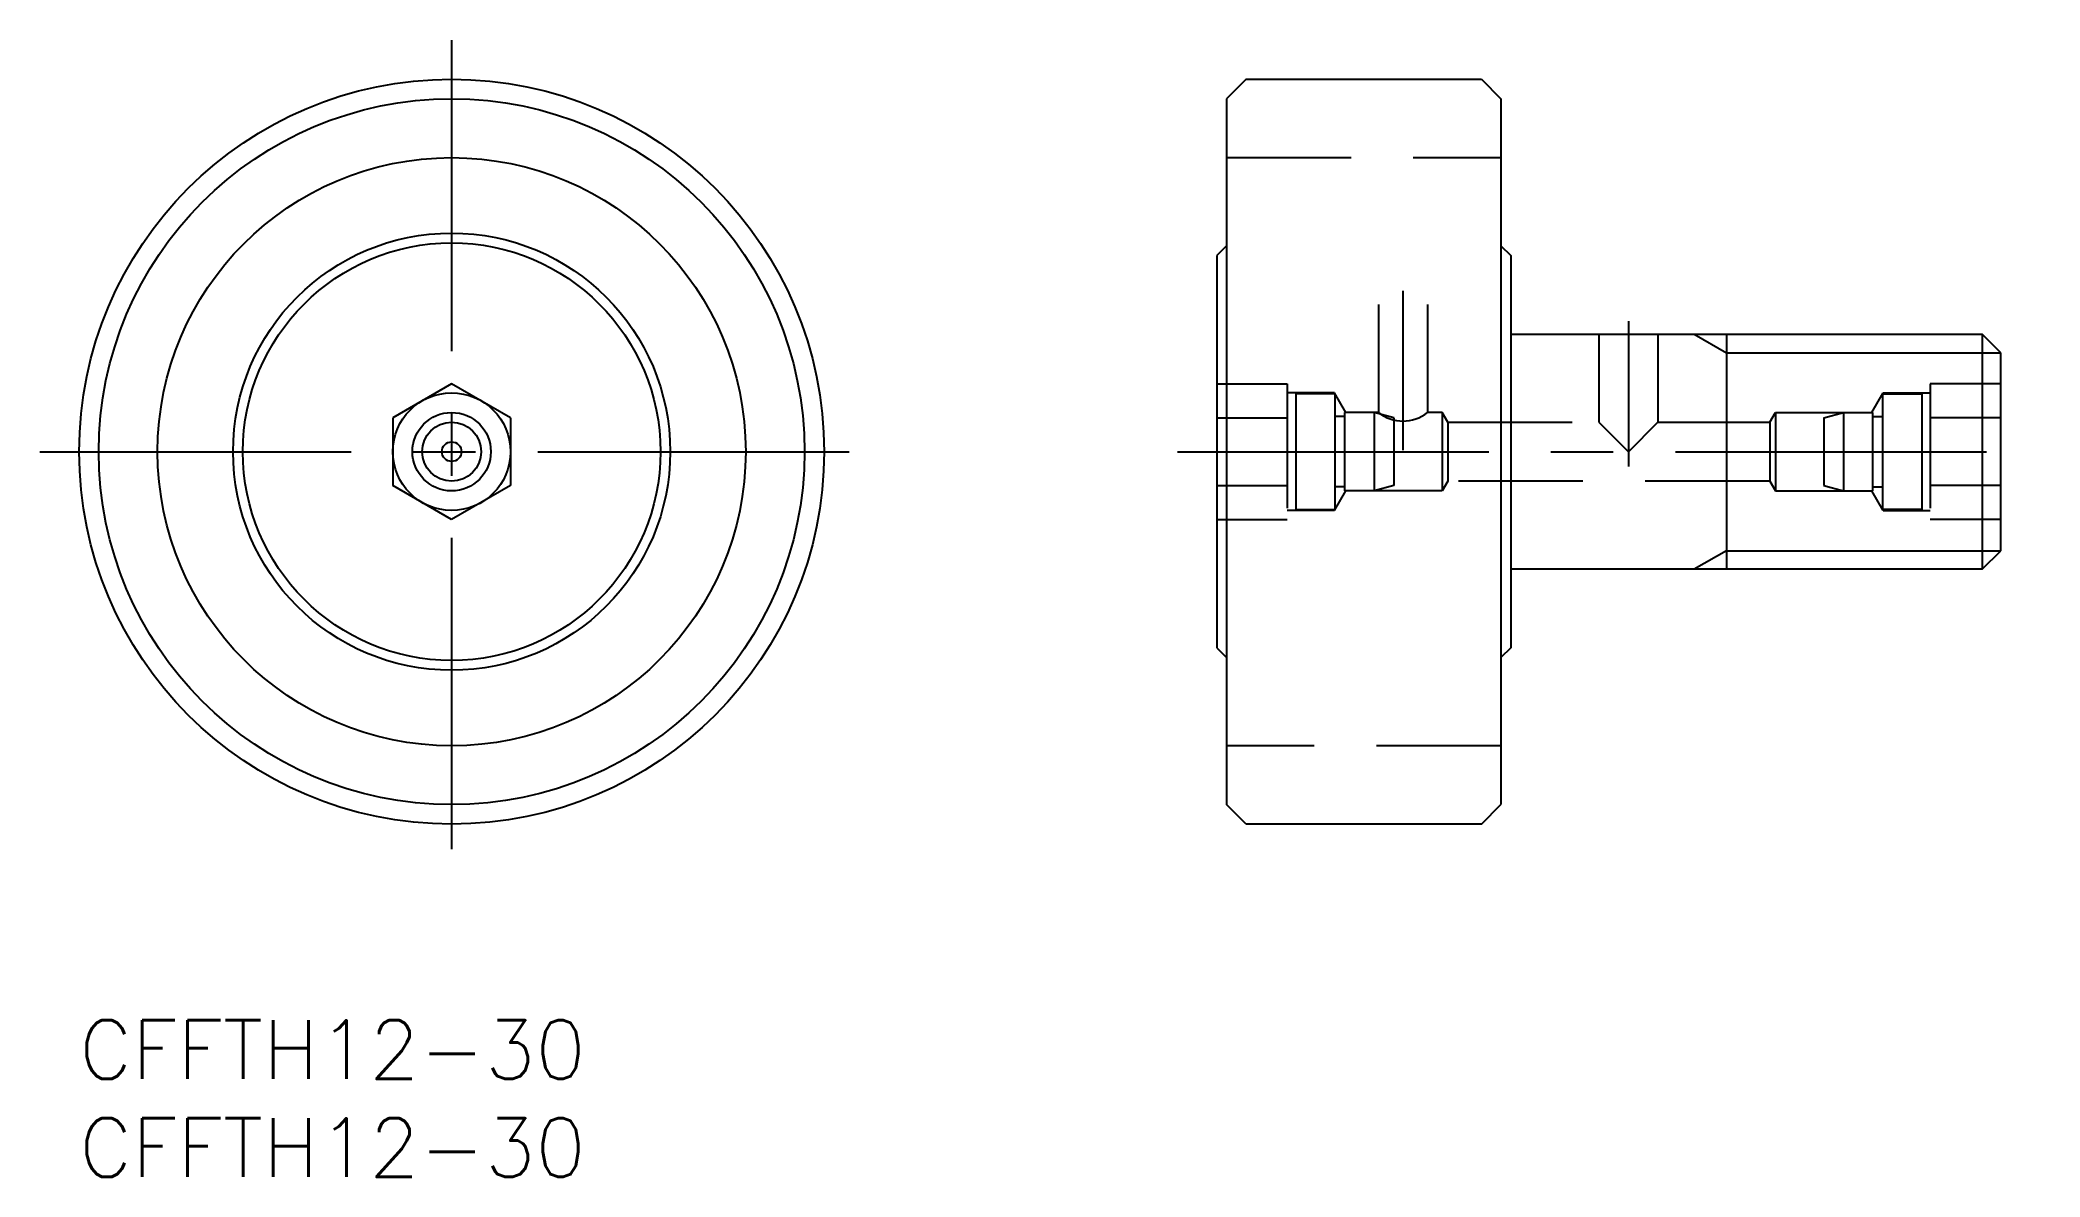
# Model space of a CAD drawing. Extents: x -2 to 100, y -8 to 50.
import ezdxf

# ---------------------------------------------------------------- set-up
doc = ezdxf.new("R2010")
doc.units = 0
doc.header["$LTSCALE"] = 0.5
doc.linetypes.add('CENTER', pattern=[50.8, 31.75, -6.35, 6.35, -6.35])
doc.linetypes.add('DASHED', pattern=[19.05, 12.7, -6.35])
for name, color, linetype in [('MSM_CENTER', 1, 'CENTER'), ('MSM_CONTINUOUS', 7, 'CONTINUOUS'), ('MSM_DASHED', 4, 'DASHED'), ('MSM_NARROW', 5, 'CONTINUOUS'), ('MSM_PART_NUMBER', 7, 'CONTINUOUS')]:
    doc.layers.add(name, color=color, linetype=linetype)
doc.styles.get("Standard").update_dxf_attribs({"font": 'txt.shx', "height": 3, "bigfont": 'bigfont.shx'})

# ---------------------------------------------------------------- blocks, each defined once
blk = doc.blocks.new('*U20')
at = {"layer": 'MSM_PART_NUMBER'}
blk.add_text('CFFTH12-30', height=3, dxfattribs=at).set_placement((0, -3))
blk = doc.blocks.new('*U21')
at = {"layer": 'MSM_PART_NUMBER'}
blk.add_text('CFFTH12-30', height=3, dxfattribs=at).set_placement((0, -8))

msp = doc.modelspace()

# ---------------------------------------------------------------- linework, layer by layer
at = {"layer": 'MSM_CENTER'}
for p, q in [((19, 50), (19, 8)), ((67.53, 37.21), (67.53, 29.08)), ((79.03, 35.65), (79.03, 28.25)), ((-2, 29), (40, 29)), ((56.03, 29), (100.03, 29))]:
    msp.add_line(p, q, dxfattribs=at)
at = {"layer": 'MSM_CONTINUOUS'}
for p, q in [((59.53, 48), (58.53, 47)), ((59.53, 48), (71.53, 48)), ((71.53, 48), (72.53, 47)), ((58.53, 47), (58.53, 11)), ((72.53, 47), (72.53, 11)), ((58.53, 39.5), (58.03, 39)), ((58.03, 39), (58.03, 19)), ((72.53, 39.5), (73.03, 39)), ((73.03, 39), (73.03, 19)), ((73.03, 35), (97.08, 35)), ((84.03, 35), (84.03, 23)), ((98.03, 34.05), (97.08, 35)), ((97.08, 35), (97.08, 23)), ((98.03, 23.95), (98.03, 34.05)), ((19, 32.46), (16, 30.73)), ((22, 30.73), (19, 32.46)), ((16, 30.73), (16, 27.27)), ((22, 30.73), (22, 27.27)), ((19, 25.54), (16, 27.27)), ((22, 27.27), (19, 25.54)), ((97.08, 23), (98.03, 23.95)), ((97.08, 23), (73.03, 23)), ((58.03, 19), (58.53, 18.5)), ((73.03, 19), (72.53, 18.5)), ((59.53, 10), (58.53, 11)), ((71.53, 10), (72.53, 11)), ((71.53, 10), (59.53, 10))]:
    msp.add_line(p, q, dxfattribs=at)
for radius in [19, 18, 15, 11.15, 10.65, 3, 2, 1.5, 0.5]:
    msp.add_circle((19, 29), radius, dxfattribs=at)
at = {"layer": 'MSM_DASHED'}
for p, q in [((58.53, 44), (72.53, 44)), ((66.28, 36.5), (66.28, 31)), ((68.78, 36.5), (68.78, 31)), ((77.53, 35), (77.53, 30.5)), ((80.53, 35), (80.53, 30.5)), ((58.03, 32.46), (61.63, 32.46)), ((61.63, 32.46), (61.63, 25.54)), ((64.03, 32), (61.63, 32)), ((62.06, 31.95), (62.06, 26.05)), ((64.06, 31.95), (62.06, 31.95)), ((64.61, 31), (64.03, 32)), ((64.03, 32), (64.03, 31.95)), ((64.06, 31.95), (64.06, 26.05)), ((91.45, 31), (92.03, 32)), ((92, 31.95), (92, 26.05)), ((92, 31.95), (94, 31.95)), ((92.03, 32), (92.03, 31.95)), ((92.03, 32), (94.43, 32)), ((94, 31.95), (94, 26.05)), ((94.43, 32.46), (94.43, 25.54)), ((98.03, 32.46), (94.43, 32.46)), ((58.03, 30.73), (61.63, 30.73)), ((64.56, 30.8), (64.06, 30.8)), ((66.28, 31), (64.56, 31)), ((64.56, 27), (64.56, 31)), ((66.06, 31), (66.06, 27)), ((67.06, 30.73), (66.06, 31)), ((67.06, 30.73), (67.06, 27.27)), ((69.53, 31), (68.78, 31)), ((69.53, 31), (69.53, 27)), ((69.82, 30.5), (69.53, 31)), ((86.24, 30.5), (86.53, 31)), ((86.53, 31), (86.53, 27)), ((86.53, 31), (91.5, 31)), ((89, 30.73), (90, 31)), ((89, 30.73), (89, 27.27)), ((90, 31), (90, 27)), ((91.5, 27), (91.5, 31)), ((91.5, 30.8), (92, 30.8)), ((98.03, 30.73), (94.43, 30.73)), ((69.82, 30.5), (77.53, 30.5)), ((69.82, 30.5), (69.82, 27.5)), ((77.53, 30.5), (79.03, 29)), ((79.03, 29), (80.53, 30.5)), ((80.53, 30.5), (86.24, 30.5)), ((86.24, 30.5), (86.24, 27.5)), ((58.03, 27.27), (61.63, 27.27)), ((64.03, 26), (64.61, 27)), ((64.56, 27.2), (64.06, 27.2)), ((69.53, 27), (64.56, 27)), ((67.06, 27.27), (66.06, 27)), ((69.82, 27.5), (69.53, 27)), ((86.24, 27.5), (69.82, 27.5)), ((86.24, 27.5), (86.53, 27)), ((86.53, 27), (91.5, 27)), ((89, 27.27), (90, 27)), ((92.03, 26), (91.45, 27)), ((91.5, 27.2), (92, 27.2)), ((98.03, 27.27), (94.43, 27.27)), ((58.03, 25.54), (61.63, 25.54)), ((64.03, 26), (61.63, 26)), ((62.06, 26.05), (64.06, 26.05)), ((64.03, 26.05), (64.03, 26)), ((94, 26.05), (92, 26.05)), ((92.03, 26.05), (92.03, 26)), ((92.03, 26), (94.43, 26)), ((98.03, 25.54), (94.43, 25.54)), ((72.53, 14), (58.53, 14))]:
    msp.add_line(p, q, dxfattribs=at)
msp.add_arc((67.53, 32.56), 2, 231.3562, 308.6438, dxfattribs=at)
at = {"layer": 'MSM_NARROW'}
for p, q in [((82.39, 35), (84.03, 34.05)), ((84.03, 34.05), (98.03, 34.05)), ((84.03, 23.95), (82.39, 23)), ((84.03, 23.95), (98.03, 23.95))]:
    msp.add_line(p, q, dxfattribs=at)

# ---------------------------------------------------------------- block references
at = {"layer": 'MSM_CONTINUOUS'}
for name in ['*U20', '*U21']:
    msp.add_blockref(name, (0, 0), dxfattribs=at)

doc.saveas('drawing.dxf')
